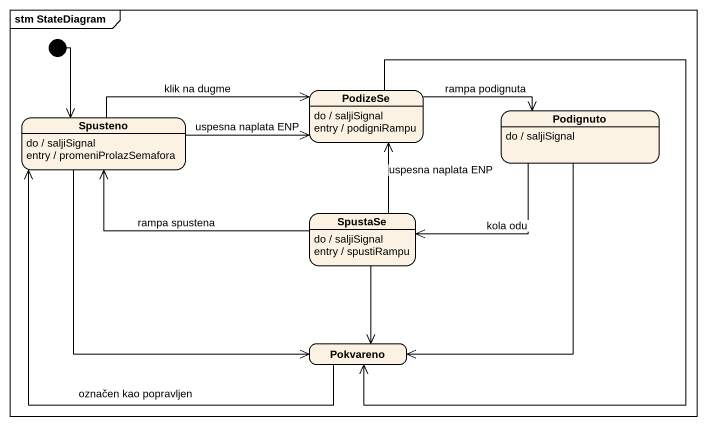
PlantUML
@startuml
mainframe stm StateDiagram
hide empty description
state PodizeSe
PodizeSe : do / saljiSignal
PodizeSe : entry / podigniRampu
state Spusteno
Spusteno : do / saljiSignal
Spusteno : entry / promeniProlazSemafora
state Podignuto
Podignuto : do / saljiSignal
state SpustaSe
SpustaSe : do / saljiSignal
SpustaSe : entry / spustiRampu
state Pokvareno
[*] --> Spusteno
PodizeSe -right-> Podignuto : rampa podignuta
PodizeSe --> Pokvareno
Spusteno -right-> PodizeSe : uspesna naplata ENP
Spusteno -right-> PodizeSe : klik na dugme
Spusteno --> Pokvareno
Podignuto -left-> SpustaSe : kola odu
Podignuto --> Pokvareno
SpustaSe -up-> PodizeSe : uspesna naplata ENP
SpustaSe -left-> Spusteno : rampa spustena
SpustaSe --> Pokvareno
Pokvareno -up-> Spusteno : označen kao popravljen
@enduml
